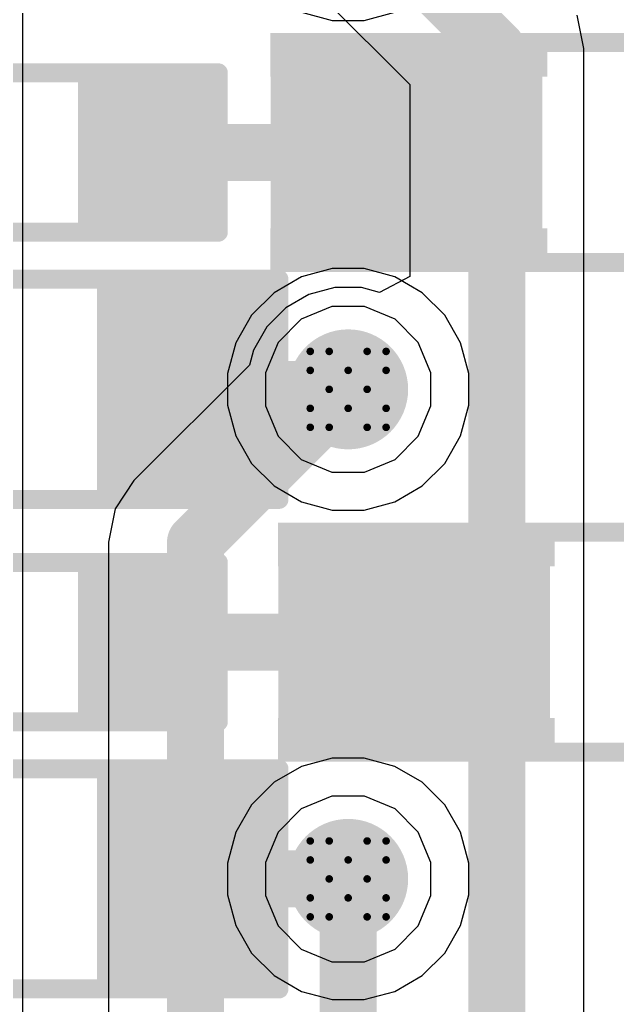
# Model space of a CAD drawing. Header units: inches. Extents: x 0 to 5379, y 0 to 5429.
# Drawn here: x 120.1 to 124.1, y 84.41 to 91.01 of the extents above; entities that cross this region are included whole.
import ezdxf

# ---------------------------------------------------------------- set-up
doc = ezdxf.new("R2010")
doc.units = ezdxf.units.IN
for name, color, linetype in [('Bottom Layer', 5, 'Continuous'), ('Bottom Solder', 6, 'Continuous'), ('Drill Drawing', 1, 'Continuous'), ('GND01', 16, 'Continuous'), ('GND02', 76, 'Continuous'), ('PWR', 156, 'Continuous'), ('SIG 01', 90, 'Continuous'), ('Top Layer', 1, 'Continuous'), ('Top Overlay', 2, 'Continuous'), ('Top Paste', 8, 'Continuous'), ('Top Solder', 216, 'Continuous'), ('Via Holes', 16, 'Continuous')]:
    doc.layers.add(name, color=color, linetype=linetype)

# ---------------------------------------------------------------- blocks, each defined once
blk = doc.blocks.new('R___0805_99')
at = {"layer": 'Top Layer'}
for points in [[(-1.524, 0.635), (-0.508, 0.635), (-0.508, -0.635), (-1.524, -0.635)], [(0.508, 0.635), (1.524, 0.635), (1.524, -0.635), (0.508, -0.635)]]:
    blk.add_hatch(color=1, dxfattribs=at).paths.add_polyline_path(points)
at = {"layer": 'Top Paste'}
for points in [[(-1.524, 0.635), (-0.508, 0.635), (-0.508, -0.635), (-1.524, -0.635)], [(0.508, 0.635), (1.524, 0.635), (1.524, -0.635), (0.508, -0.635)]]:
    blk.add_hatch(color=8, dxfattribs=at).paths.add_polyline_path(points)
at = {"layer": 'Top Solder'}
for points in [[(-1.6256, 0.7366), (-0.4064, 0.7366), (-0.4064, -0.7366), (-1.6256, -0.7366)], [(0.4064, 0.7366), (1.6256, 0.7366), (1.6256, -0.7366), (0.4064, -0.7366)]]:
    blk.add_hatch(color=216, dxfattribs=at).paths.add_polyline_path(points)
at = {"layer": 'Top Overlay'}
for points in [[(-1.6256, 0.7366, 0.127, 0.127, 0), (1.6256, 0.7366, 0.127, 0.127, 0)], [(-1.6256, -0.7366, 0.127, 0.127, 0), (-1.6256, 0.7366, 0.127, 0.127, 0)], [(1.6256, -0.7366, 0.127, 0.127, 0), (1.6256, 0.7366, 0.127, 0.127, 0)], [(-1.6256, -0.7366, 0.127, 0.127, 0), (1.6256, -0.7366, 0.127, 0.127, 0)]]:
    blk.add_lwpolyline(points, format="xyseb", dxfattribs=at)
for points in [[(-1.65735, 0.7366, 0.0635, 0.0635, 1), (-1.59385, 0.7366, 0.0635, 0.0635, 1)], [(-1.65735, 0.7366, 0.0635, 0.0635, 1), (-1.59385, 0.7366, 0.0635, 0.0635, 1)], [(1.59385, 0.7366, 0.0635, 0.0635, 1), (1.65735, 0.7366, 0.0635, 0.0635, 1)], [(1.59385, 0.7366, 0.0635, 0.0635, 1), (1.65735, 0.7366, 0.0635, 0.0635, 1)], [(-1.65735, -0.7366, 0.0635, 0.0635, 1), (-1.59385, -0.7366, 0.0635, 0.0635, 1)], [(-1.65735, -0.7366, 0.0635, 0.0635, 1), (-1.59385, -0.7366, 0.0635, 0.0635, 1)], [(1.59385, -0.7366, 0.0635, 0.0635, 1), (1.65735, -0.7366, 0.0635, 0.0635, 1)], [(1.59385, -0.7366, 0.0635, 0.0635, 1), (1.65735, -0.7366, 0.0635, 0.0635, 1)]]:
    blk.add_lwpolyline(points, format="xyseb", close=True, dxfattribs=at)
blk = doc.blocks.new('R___0805_626')
at = {"layer": 'Top Layer'}
for points in [[(-1.524, 0.635), (-0.508, 0.635), (-0.508, -0.635), (-1.524, -0.635)], [(0.508, 0.635), (1.524, 0.635), (1.524, -0.635), (0.508, -0.635)]]:
    blk.add_hatch(color=1, dxfattribs=at).paths.add_polyline_path(points)
at = {"layer": 'Top Paste'}
for points in [[(-1.524, 0.635), (-0.508, 0.635), (-0.508, -0.635), (-1.524, -0.635)], [(0.508, 0.635), (1.524, 0.635), (1.524, -0.635), (0.508, -0.635)]]:
    blk.add_hatch(color=8, dxfattribs=at).paths.add_polyline_path(points)
at = {"layer": 'Top Solder'}
for points in [[(-1.6256, 0.7366), (-0.4064, 0.7366), (-0.4064, -0.7366), (-1.6256, -0.7366)], [(0.4064, 0.7366), (1.6256, 0.7366), (1.6256, -0.7366), (0.4064, -0.7366)]]:
    blk.add_hatch(color=216, dxfattribs=at).paths.add_polyline_path(points)
at = {"layer": 'Top Overlay'}
for points in [[(-1.6256, 0.7366, 0.127, 0.127, 0), (1.6256, 0.7366, 0.127, 0.127, 0)], [(-1.6256, -0.7366, 0.127, 0.127, 0), (-1.6256, 0.7366, 0.127, 0.127, 0)], [(1.6256, -0.7366, 0.127, 0.127, 0), (1.6256, 0.7366, 0.127, 0.127, 0)], [(-1.6256, -0.7366, 0.127, 0.127, 0), (1.6256, -0.7366, 0.127, 0.127, 0)]]:
    blk.add_lwpolyline(points, format="xyseb", dxfattribs=at)
for points in [[(-1.65735, 0.7366, 0.0635, 0.0635, 1), (-1.59385, 0.7366, 0.0635, 0.0635, 1)], [(-1.65735, 0.7366, 0.0635, 0.0635, 1), (-1.59385, 0.7366, 0.0635, 0.0635, 1)], [(1.59385, 0.7366, 0.0635, 0.0635, 1), (1.65735, 0.7366, 0.0635, 0.0635, 1)], [(1.59385, 0.7366, 0.0635, 0.0635, 1), (1.65735, 0.7366, 0.0635, 0.0635, 1)], [(-1.65735, -0.7366, 0.0635, 0.0635, 1), (-1.59385, -0.7366, 0.0635, 0.0635, 1)], [(-1.65735, -0.7366, 0.0635, 0.0635, 1), (-1.59385, -0.7366, 0.0635, 0.0635, 1)], [(1.59385, -0.7366, 0.0635, 0.0635, 1), (1.65735, -0.7366, 0.0635, 0.0635, 1)], [(1.59385, -0.7366, 0.0635, 0.0635, 1), (1.65735, -0.7366, 0.0635, 0.0635, 1)]]:
    blk.add_lwpolyline(points, format="xyseb", close=True, dxfattribs=at)
blk = doc.blocks.new('R___0603_668')
at = {"layer": 'Top Layer'}
for points in [[(-0.381, 0.4445), (-0.381, -0.4445), (-1.143, -0.4445), (-1.143, 0.4445)], [(1.143, 0.4445), (1.143, -0.4445), (0.381, -0.4445), (0.381, 0.4445)]]:
    blk.add_hatch(color=1, dxfattribs=at).paths.add_polyline_path(points)
at = {"layer": 'Top Paste'}
for points in [[(-0.381, 0.4445), (-0.381, -0.4445), (-1.143, -0.4445), (-1.143, 0.4445)], [(1.143, 0.4445), (1.143, -0.4445), (0.381, -0.4445), (0.381, 0.4445)]]:
    blk.add_hatch(color=8, dxfattribs=at).paths.add_polyline_path(points)
at = {"layer": 'Top Solder'}
for points in [[(-0.2794, 0.5461), (-0.2794, -0.5461), (-1.2446, -0.5461), (-1.2446, 0.5461)], [(1.2446, 0.5461), (1.2446, -0.5461), (0.2794, -0.5461), (0.2794, 0.5461)]]:
    blk.add_hatch(color=216, dxfattribs=at).paths.add_polyline_path(points)
at = {"layer": 'Top Overlay'}
for points in [[(-1.2192, -0.5334, 0.127, 0.127, 0), (-1.2192, 0.5334, 0.127, 0.127, 0)], [(-1.2192, 0.5334, 0.127, 0.127, 0), (1.2192, 0.5334, 0.127, 0.127, 0)], [(1.2192, -0.5334, 0.127, 0.127, 0), (1.2192, 0.5334, 0.127, 0.127, 0)], [(-1.2192, -0.5334, 0.127, 0.127, 0), (1.2192, -0.5334, 0.127, 0.127, 0)]]:
    blk.add_lwpolyline(points, format="xyseb", dxfattribs=at)
for points in [[(-1.25095, 0.5334, 0.0635, 0.0635, 1), (-1.18745, 0.5334, 0.0635, 0.0635, 1)], [(-1.25095, 0.5334, 0.0635, 0.0635, 1), (-1.18745, 0.5334, 0.0635, 0.0635, 1)], [(1.18745, 0.5334, 0.0635, 0.0635, 1), (1.25095, 0.5334, 0.0635, 0.0635, 1)], [(1.18745, 0.5334, 0.0635, 0.0635, 1), (1.25095, 0.5334, 0.0635, 0.0635, 1)], [(-1.25095, -0.5334, 0.0635, 0.0635, 1), (-1.18745, -0.5334, 0.0635, 0.0635, 1)], [(-1.25095, -0.5334, 0.0635, 0.0635, 1), (-1.18745, -0.5334, 0.0635, 0.0635, 1)], [(1.18745, -0.5334, 0.0635, 0.0635, 1), (1.25095, -0.5334, 0.0635, 0.0635, 1)], [(1.18745, -0.5334, 0.0635, 0.0635, 1), (1.25095, -0.5334, 0.0635, 0.0635, 1)]]:
    blk.add_lwpolyline(points, format="xyseb", close=True, dxfattribs=at)
blk = doc.blocks.new('R___0603_672')
at = {"layer": 'Top Layer'}
for points in [[(-0.381, 0.4445), (-0.381, -0.4445), (-1.143, -0.4445), (-1.143, 0.4445)], [(1.143, 0.4445), (1.143, -0.4445), (0.381, -0.4445), (0.381, 0.4445)]]:
    blk.add_hatch(color=1, dxfattribs=at).paths.add_polyline_path(points)
at = {"layer": 'Top Paste'}
for points in [[(-0.381, 0.4445), (-0.381, -0.4445), (-1.143, -0.4445), (-1.143, 0.4445)], [(1.143, 0.4445), (1.143, -0.4445), (0.381, -0.4445), (0.381, 0.4445)]]:
    blk.add_hatch(color=8, dxfattribs=at).paths.add_polyline_path(points)
at = {"layer": 'Top Solder'}
for points in [[(-0.2794, 0.5461), (-0.2794, -0.5461), (-1.2446, -0.5461), (-1.2446, 0.5461)], [(1.2446, 0.5461), (1.2446, -0.5461), (0.2794, -0.5461), (0.2794, 0.5461)]]:
    blk.add_hatch(color=216, dxfattribs=at).paths.add_polyline_path(points)
at = {"layer": 'Top Overlay'}
for points in [[(-1.2192, 0.5334, 0.127, 0.127, 0), (1.2192, 0.5334, 0.127, 0.127, 0)], [(-1.2192, -0.5334, 0.127, 0.127, 0), (-1.2192, 0.5334, 0.127, 0.127, 0)], [(1.2192, -0.5334, 0.127, 0.127, 0), (1.2192, 0.5334, 0.127, 0.127, 0)], [(-1.2192, -0.5334, 0.127, 0.127, 0), (1.2192, -0.5334, 0.127, 0.127, 0)]]:
    blk.add_lwpolyline(points, format="xyseb", dxfattribs=at)
for points in [[(-1.25095, 0.5334, 0.0635, 0.0635, 1), (-1.18745, 0.5334, 0.0635, 0.0635, 1)], [(-1.25095, 0.5334, 0.0635, 0.0635, 1), (-1.18745, 0.5334, 0.0635, 0.0635, 1)], [(1.18745, 0.5334, 0.0635, 0.0635, 1), (1.25095, 0.5334, 0.0635, 0.0635, 1)], [(1.18745, 0.5334, 0.0635, 0.0635, 1), (1.25095, 0.5334, 0.0635, 0.0635, 1)], [(-1.25095, -0.5334, 0.0635, 0.0635, 1), (-1.18745, -0.5334, 0.0635, 0.0635, 1)], [(-1.25095, -0.5334, 0.0635, 0.0635, 1), (-1.18745, -0.5334, 0.0635, 0.0635, 1)], [(1.18745, -0.5334, 0.0635, 0.0635, 1), (1.25095, -0.5334, 0.0635, 0.0635, 1)], [(1.18745, -0.5334, 0.0635, 0.0635, 1), (1.25095, -0.5334, 0.0635, 0.0635, 1)]]:
    blk.add_lwpolyline(points, format="xyseb", close=True, dxfattribs=at)
blk = doc.blocks.new('SOD_123_915')
at = {"layer": 'Top Layer'}
for points in [[(-1.1, 0.45), (-1.1, -0.45), (-2.05, -0.45), (-2.05, 0.45)], [(2.05, 0.45), (2.05, -0.45), (1.1, -0.45), (1.1, 0.45)]]:
    blk.add_hatch(color=1, dxfattribs=at).paths.add_polyline_path(points)
at = {"layer": 'Top Overlay'}
for points in [[(0.9652, 0.508), (2.8194, 0.508), (2.8194, 0.8), (0.9652, 0.8)], [(2.1178, -0.7874), (2.8174, -0.7874), (2.8174, 0.7874), (2.1178, 0.7874)], [(0.9652, -0.8), (2.8194, -0.8), (2.8194, -0.508), (0.9652, -0.508)]]:
    blk.add_hatch(color=2, dxfattribs=at).paths.add_polyline_path(points)
at = {"layer": 'Top Paste'}
for points in [[(-1.1, 0.45), (-1.1, -0.45), (-2.05, -0.45), (-2.05, 0.45)], [(2.05, 0.45), (2.05, -0.45), (1.1, -0.45), (1.1, 0.45)]]:
    blk.add_hatch(color=8, dxfattribs=at).paths.add_polyline_path(points)
at = {"layer": 'Top Solder'}
for points in [[(-0.9984, 0.5516), (-0.9984, -0.5516), (-2.1516, -0.5516), (-2.1516, 0.5516)], [(2.1516, 0.5516), (2.1516, -0.5516), (0.9984, -0.5516), (0.9984, 0.5516)]]:
    blk.add_hatch(color=216, dxfattribs=at).paths.add_polyline_path(points)
at = {"layer": 'Top Overlay'}
for points in [[(0.9652, 0.7366, 0.127, 0.127, 0), (-1.3716, 0.7366, 0.127, 0.127, 0)], [(-1.3716, 0.7366, 0.127, 0.127, 0), (-1.3716, 0.5842, 0.127, 0.127, 0)], [(-1.3716, -0.5842, 0.127, 0.127, 0), (-1.3716, -0.7366, 0.127, 0.127, 0)], [(0.9652, -0.7366, 0.127, 0.127, 0), (-1.3716, -0.7366, 0.127, 0.127, 0)]]:
    blk.add_lwpolyline(points, format="xyseb", dxfattribs=at)
for points in [[(-1.4033, 0.7366, 0.0635, 0.0635, 1), (-1.3398, 0.7366, 0.0635, 0.0635, 1)], [(-1.4033, 0.7366, 0.0635, 0.0635, 1), (-1.3398, 0.7366, 0.0635, 0.0635, 1)], [(0.9335, 0.7366, 0.0635, 0.0635, 1), (0.997, 0.7366, 0.0635, 0.0635, 1)], [(-1.4033, 0.5842, 0.0635, 0.0635, 1), (-1.3398, 0.5842, 0.0635, 0.0635, 1)], [(-1.4033, -0.5842, 0.0635, 0.0635, 1), (-1.3398, -0.5842, 0.0635, 0.0635, 1)], [(-1.4033, -0.7366, 0.0635, 0.0635, 1), (-1.3398, -0.7366, 0.0635, 0.0635, 1)], [(-1.4033, -0.7366, 0.0635, 0.0635, 1), (-1.3398, -0.7366, 0.0635, 0.0635, 1)], [(0.9335, -0.7366, 0.0635, 0.0635, 1), (0.997, -0.7366, 0.0635, 0.0635, 1)]]:
    blk.add_lwpolyline(points, format="xyseb", close=True, dxfattribs=at)
blk = doc.blocks.new('SOD_123_916')
at = {"layer": 'Top Layer'}
for points in [[(-1.1, 0.45), (-1.1, -0.45), (-2.05, -0.45), (-2.05, 0.45)], [(2.05, 0.45), (2.05, -0.45), (1.1, -0.45), (1.1, 0.45)]]:
    blk.add_hatch(color=1, dxfattribs=at).paths.add_polyline_path(points)
at = {"layer": 'Top Overlay'}
for points in [[(0.9652, 0.508), (2.8194, 0.508), (2.8194, 0.8), (0.9652, 0.8)], [(2.1173, -0.7874), (2.8169, -0.7874), (2.8169, 0.7874), (2.1173, 0.7874)], [(0.9652, -0.8), (2.8194, -0.8), (2.8194, -0.508), (0.9652, -0.508)]]:
    blk.add_hatch(color=2, dxfattribs=at).paths.add_polyline_path(points)
at = {"layer": 'Top Paste'}
for points in [[(-1.1, 0.45), (-1.1, -0.45), (-2.05, -0.45), (-2.05, 0.45)], [(2.05, 0.45), (2.05, -0.45), (1.1, -0.45), (1.1, 0.45)]]:
    blk.add_hatch(color=8, dxfattribs=at).paths.add_polyline_path(points)
at = {"layer": 'Top Solder'}
for points in [[(-0.9984, 0.5516), (-0.9984, -0.5516), (-2.1516, -0.5516), (-2.1516, 0.5516)], [(2.1516, 0.5516), (2.1516, -0.5516), (0.9984, -0.5516), (0.9984, 0.5516)]]:
    blk.add_hatch(color=216, dxfattribs=at).paths.add_polyline_path(points)
at = {"layer": 'Top Overlay'}
for points in [[(-1.3716, 0.7366, 0.127, 0.127, 0), (-1.3716, 0.5842, 0.127, 0.127, 0)], [(0.9652, 0.7366, 0.127, 0.127, 0), (-1.3716, 0.7366, 0.127, 0.127, 0)], [(-1.3716, -0.5842, 0.127, 0.127, 0), (-1.3716, -0.7366, 0.127, 0.127, 0)], [(0.9652, -0.7366, 0.127, 0.127, 0), (-1.3716, -0.7366, 0.127, 0.127, 0)]]:
    blk.add_lwpolyline(points, format="xyseb", dxfattribs=at)
for points in [[(-1.4033, 0.7366, 0.0635, 0.0635, 1), (-1.3398, 0.7366, 0.0635, 0.0635, 1)], [(-1.4033, 0.7366, 0.0635, 0.0635, 1), (-1.3398, 0.7366, 0.0635, 0.0635, 1)], [(0.9335, 0.7366, 0.0635, 0.0635, 1), (0.997, 0.7366, 0.0635, 0.0635, 1)], [(-1.4033, 0.5842, 0.0635, 0.0635, 1), (-1.3398, 0.5842, 0.0635, 0.0635, 1)], [(-1.4033, -0.5842, 0.0635, 0.0635, 1), (-1.3398, -0.5842, 0.0635, 0.0635, 1)], [(-1.4033, -0.7366, 0.0635, 0.0635, 1), (-1.3398, -0.7366, 0.0635, 0.0635, 1)], [(-1.4033, -0.7366, 0.0635, 0.0635, 1), (-1.3398, -0.7366, 0.0635, 0.0635, 1)], [(0.9335, -0.7366, 0.0635, 0.0635, 1), (0.997, -0.7366, 0.0635, 0.0635, 1)]]:
    blk.add_lwpolyline(points, format="xyseb", close=True, dxfattribs=at)

msp = doc.modelspace()

# ---------------------------------------------------------------- hatches: boundary and pattern name
at = {"layer": 'Bottom Layer'}
h = msp.add_hatch(color=5, dxfattribs=at)
edge = h.paths.add_edge_path()
edge.add_arc((122.2954, 88.5343), 0.3, 0, 360)
h = msp.add_hatch(color=5, dxfattribs=at)
edge = h.paths.add_edge_path()
edge.add_arc((122.2954, 85.2577), 0.3, 0, 360)
at = {"layer": 'Bottom Solder'}
h = msp.add_hatch(color=6, dxfattribs=at)
edge = h.paths.add_edge_path()
edge.add_arc((122.2954, 88.5343), 0.4016, 0, 360)
h = msp.add_hatch(color=6, dxfattribs=at)
edge = h.paths.add_edge_path()
edge.add_arc((122.2954, 85.2577), 0.4016, 0, 360)
at = {"layer": 'GND01'}
h = msp.add_hatch(color=16, dxfattribs=at)
edge = h.paths.add_edge_path()
edge.add_arc((122.2954, 88.5343), 0.3, 0, 360)
h = msp.add_hatch(color=16, dxfattribs=at)
edge = h.paths.add_edge_path()
edge.add_arc((122.2954, 85.2577), 0.3, 0, 360)
at = {"layer": 'GND02'}
h = msp.add_hatch(color=76, dxfattribs=at)
edge = h.paths.add_edge_path()
edge.add_arc((122.2954, 88.5343), 0.3, 0, 360)
h = msp.add_hatch(color=76, dxfattribs=at)
edge = h.paths.add_edge_path()
edge.add_arc((122.2954, 85.2577), 0.3, 0, 360)
at = {"layer": 'PWR'}
h = msp.add_hatch(color=156, dxfattribs=at)
edge = h.paths.add_edge_path()
edge.add_arc((122.2954, 88.5343), 0.3, 0, 360)
h = msp.add_hatch(color=156, dxfattribs=at)
edge = h.paths.add_edge_path()
edge.add_arc((122.2954, 85.2577), 0.3, 0, 360)
at = {"layer": 'SIG 01'}
h = msp.add_hatch(color=90, dxfattribs=at)
edge = h.paths.add_edge_path()
edge.add_arc((122.2954, 88.5343), 0.3, 0, 360)
h = msp.add_hatch(color=90, dxfattribs=at)
edge = h.paths.add_edge_path()
edge.add_arc((122.2954, 85.2577), 0.3, 0, 360)
at = {"layer": 'Top Layer'}
h = msp.add_hatch(color=1, dxfattribs=at)
edge = h.paths.add_edge_path()
edge.add_arc((122.2954, 88.5343), 0.3, 0, 360)
h = msp.add_hatch(color=1, dxfattribs=at)
edge = h.paths.add_edge_path()
edge.add_arc((122.2954, 85.2577), 0.3, 0, 360)
at = {"layer": 'Top Solder'}
h = msp.add_hatch(color=216, dxfattribs=at)
edge = h.paths.add_edge_path()
edge.add_arc((122.2954, 88.5343), 0.4016, 0, 360)
h = msp.add_hatch(color=216, dxfattribs=at)
edge = h.paths.add_edge_path()
edge.add_arc((122.2954, 85.2577), 0.4016, 0, 360)
at = {"layer": 'Via Holes'}
h = msp.add_hatch(color=7, dxfattribs=at)
edge = h.paths.add_edge_path()
edge.add_arc((122.2954, 88.5343), 0.15, 0, 360)
h = msp.add_hatch(color=7, dxfattribs=at)
edge = h.paths.add_edge_path()
edge.add_arc((122.2954, 85.2577), 0.15, 0, 360)

# ---------------------------------------------------------------- linework, layer by layer
at = {"layer": 'Bottom Layer'}
for p, q in [((121.9835, 91.0584), (122.189, 91.0033)), ((122.4018, 91.0033), (122.6073, 91.0584)), ((122.189, 91.0033), (122.4018, 91.0033)), ((122.189, 89.3423), (121.9835, 89.2872)), ((122.4018, 89.3423), (122.189, 89.3423)), ((122.6073, 89.2872), (122.4018, 89.3423)), ((121.9835, 89.2872), (121.7993, 89.1809)), ((122.7915, 89.1809), (122.6073, 89.2872)), ((121.7993, 89.1809), (121.6488, 89.0304)), ((122.942, 89.0304), (122.7915, 89.1809)), ((121.6488, 89.0304), (121.5425, 88.8462)), ((123.0483, 88.8462), (122.942, 89.0304)), ((121.5425, 88.8462), (121.4874, 88.6407)), ((123.1034, 88.6407), (123.0483, 88.8462)), ((121.4874, 88.6407), (121.4874, 88.4279)), ((123.1034, 88.4279), (123.1034, 88.6407)), ((121.4874, 88.4279), (121.5425, 88.2224)), ((123.0483, 88.2224), (123.1034, 88.4279)), ((121.5425, 88.2224), (121.6488, 88.0382)), ((122.942, 88.0382), (123.0483, 88.2224)), ((121.6488, 88.0382), (121.7993, 87.8877)), ((122.7915, 87.8877), (122.942, 88.0382)), ((121.7993, 87.8877), (121.9835, 87.7814)), ((122.6073, 87.7814), (122.7915, 87.8877)), ((121.9835, 87.7814), (122.189, 87.7263)), ((122.4018, 87.7263), (122.6073, 87.7814)), ((122.189, 87.7263), (122.4018, 87.7263)), ((122.189, 86.0657), (121.9835, 86.0106)), ((122.4018, 86.0657), (122.189, 86.0657)), ((122.6073, 86.0106), (122.4018, 86.0657)), ((121.9835, 86.0106), (121.7993, 85.9043)), ((122.7915, 85.9043), (122.6073, 86.0106)), ((121.7993, 85.9043), (121.6488, 85.7538)), ((122.942, 85.7538), (122.7915, 85.9043)), ((121.6488, 85.7538), (121.5425, 85.5696)), ((123.0483, 85.5696), (122.942, 85.7538)), ((121.5425, 85.5696), (121.4874, 85.3641)), ((123.1034, 85.3641), (123.0483, 85.5696)), ((121.4874, 85.3641), (121.4874, 85.1513)), ((123.1034, 85.1513), (123.1034, 85.3641)), ((121.4874, 85.1513), (121.5425, 84.9458)), ((123.0483, 84.9458), (123.1034, 85.1513)), ((121.5425, 84.9458), (121.6488, 84.7616)), ((122.942, 84.7616), (123.0483, 84.9458)), ((121.6488, 84.7616), (121.7993, 84.6111)), ((122.7915, 84.6111), (122.942, 84.7616)), ((121.7993, 84.6111), (121.9835, 84.5048)), ((122.6073, 84.5048), (122.7915, 84.6111)), ((121.9835, 84.5048), (122.189, 84.4497)), ((122.4018, 84.4497), (122.6073, 84.5048)), ((122.189, 84.4497), (122.4018, 84.4497))]:
    msp.add_line(p, q, dxfattribs=at)
at = {"layer": 'Drill Drawing'}
for points in [[(122.0414, 88.6613, 0.0508, 0.0508, 0), (122.0414, 88.7883, 0.0508, 0.0508, 0)], [(122.0414, 88.7883, 0.0508, 0.0508, 0), (122.1684, 88.7883, 0.0508, 0.0508, 0)], [(122.1684, 88.7883, 0.0508, 0.0508, 0), (122.2954, 88.6613, 0.0508, 0.0508, 0)], [(122.2954, 88.6613, 0.0508, 0.0508, 0), (122.4224, 88.7883, 0.0508, 0.0508, 0)], [(122.4224, 88.7883, 0.0508, 0.0508, 0), (122.5494, 88.7883, 0.0508, 0.0508, 0)], [(122.5494, 88.6613, 0.0508, 0.0508, 0), (122.5494, 88.7883, 0.0508, 0.0508, 0)], [(122.0414, 88.6613, 0.0508, 0.0508, 0), (122.1684, 88.5343, 0.0508, 0.0508, 0)], [(122.4224, 88.5343, 0.0508, 0.0508, 0), (122.5494, 88.6613, 0.0508, 0.0508, 0)], [(122.0414, 88.4073, 0.0508, 0.0508, 0), (122.1684, 88.5343, 0.0508, 0.0508, 0)], [(122.4224, 88.5343, 0.0508, 0.0508, 0), (122.5494, 88.4073, 0.0508, 0.0508, 0)], [(122.0414, 88.2803, 0.0508, 0.0508, 0), (122.0414, 88.4073, 0.0508, 0.0508, 0)], [(122.1684, 88.2803, 0.0508, 0.0508, 0), (122.2954, 88.4073, 0.0508, 0.0508, 0)], [(122.2954, 88.4073, 0.0508, 0.0508, 0), (122.4224, 88.2803, 0.0508, 0.0508, 0)], [(122.5494, 88.2803, 0.0508, 0.0508, 0), (122.5494, 88.4073, 0.0508, 0.0508, 0)], [(122.0414, 88.2803, 0.0508, 0.0508, 0), (122.1684, 88.2803, 0.0508, 0.0508, 0)], [(122.4224, 88.2803, 0.0508, 0.0508, 0), (122.5494, 88.2803, 0.0508, 0.0508, 0)], [(122.0414, 85.3847, 0.0508, 0.0508, 0), (122.0414, 85.5117, 0.0508, 0.0508, 0)], [(122.0414, 85.5117, 0.0508, 0.0508, 0), (122.1684, 85.5117, 0.0508, 0.0508, 0)], [(122.1684, 85.5117, 0.0508, 0.0508, 0), (122.2954, 85.3847, 0.0508, 0.0508, 0)], [(122.2954, 85.3847, 0.0508, 0.0508, 0), (122.4224, 85.5117, 0.0508, 0.0508, 0)], [(122.4224, 85.5117, 0.0508, 0.0508, 0), (122.5494, 85.5117, 0.0508, 0.0508, 0)], [(122.5494, 85.3847, 0.0508, 0.0508, 0), (122.5494, 85.5117, 0.0508, 0.0508, 0)], [(122.0414, 85.3847, 0.0508, 0.0508, 0), (122.1684, 85.2577, 0.0508, 0.0508, 0)], [(122.4224, 85.2577, 0.0508, 0.0508, 0), (122.5494, 85.3847, 0.0508, 0.0508, 0)], [(122.0414, 85.1307, 0.0508, 0.0508, 0), (122.1684, 85.2577, 0.0508, 0.0508, 0)], [(122.4224, 85.2577, 0.0508, 0.0508, 0), (122.5494, 85.1307, 0.0508, 0.0508, 0)], [(122.0414, 85.0037, 0.0508, 0.0508, 0), (122.0414, 85.1307, 0.0508, 0.0508, 0)], [(122.1684, 85.0037, 0.0508, 0.0508, 0), (122.2954, 85.1307, 0.0508, 0.0508, 0)], [(122.2954, 85.1307, 0.0508, 0.0508, 0), (122.4224, 85.0037, 0.0508, 0.0508, 0)], [(122.5494, 85.0037, 0.0508, 0.0508, 0), (122.5494, 85.1307, 0.0508, 0.0508, 0)], [(122.0414, 85.0037, 0.0508, 0.0508, 0), (122.1684, 85.0037, 0.0508, 0.0508, 0)], [(122.4224, 85.0037, 0.0508, 0.0508, 0), (122.5494, 85.0037, 0.0508, 0.0508, 0)]]:
    msp.add_lwpolyline(points, format="xyseb", dxfattribs=at)
for points in [[(122.0287, 88.7883, 0.0254, 0.0254, 1), (122.0541, 88.7883, 0.0254, 0.0254, 1)], [(122.0287, 88.7883, 0.0254, 0.0254, 1), (122.0541, 88.7883, 0.0254, 0.0254, 1)], [(122.1557, 88.7883, 0.0254, 0.0254, 1), (122.1811, 88.7883, 0.0254, 0.0254, 1)], [(122.1557, 88.7883, 0.0254, 0.0254, 1), (122.1811, 88.7883, 0.0254, 0.0254, 1)], [(122.4097, 88.7883, 0.0254, 0.0254, 1), (122.4351, 88.7883, 0.0254, 0.0254, 1)], [(122.4097, 88.7883, 0.0254, 0.0254, 1), (122.4351, 88.7883, 0.0254, 0.0254, 1)], [(122.5367, 88.7883, 0.0254, 0.0254, 1), (122.5621, 88.7883, 0.0254, 0.0254, 1)], [(122.5367, 88.7883, 0.0254, 0.0254, 1), (122.5621, 88.7883, 0.0254, 0.0254, 1)], [(122.0287, 88.6613, 0.0254, 0.0254, 1), (122.0541, 88.6613, 0.0254, 0.0254, 1)], [(122.0287, 88.6613, 0.0254, 0.0254, 1), (122.0541, 88.6613, 0.0254, 0.0254, 1)], [(122.2827, 88.6613, 0.0254, 0.0254, 1), (122.3081, 88.6613, 0.0254, 0.0254, 1)], [(122.2827, 88.6613, 0.0254, 0.0254, 1), (122.3081, 88.6613, 0.0254, 0.0254, 1)], [(122.5367, 88.6613, 0.0254, 0.0254, 1), (122.5621, 88.6613, 0.0254, 0.0254, 1)], [(122.5367, 88.6613, 0.0254, 0.0254, 1), (122.5621, 88.6613, 0.0254, 0.0254, 1)], [(122.1557, 88.5343, 0.0254, 0.0254, 1), (122.1811, 88.5343, 0.0254, 0.0254, 1)], [(122.1557, 88.5343, 0.0254, 0.0254, 1), (122.1811, 88.5343, 0.0254, 0.0254, 1)], [(122.4097, 88.5343, 0.0254, 0.0254, 1), (122.4351, 88.5343, 0.0254, 0.0254, 1)], [(122.4097, 88.5343, 0.0254, 0.0254, 1), (122.4351, 88.5343, 0.0254, 0.0254, 1)], [(122.0287, 88.4073, 0.0254, 0.0254, 1), (122.0541, 88.4073, 0.0254, 0.0254, 1)], [(122.0287, 88.4073, 0.0254, 0.0254, 1), (122.0541, 88.4073, 0.0254, 0.0254, 1)], [(122.2827, 88.4073, 0.0254, 0.0254, 1), (122.3081, 88.4073, 0.0254, 0.0254, 1)], [(122.2827, 88.4073, 0.0254, 0.0254, 1), (122.3081, 88.4073, 0.0254, 0.0254, 1)], [(122.5367, 88.4073, 0.0254, 0.0254, 1), (122.5621, 88.4073, 0.0254, 0.0254, 1)], [(122.5367, 88.4073, 0.0254, 0.0254, 1), (122.5621, 88.4073, 0.0254, 0.0254, 1)], [(122.0287, 88.2803, 0.0254, 0.0254, 1), (122.0541, 88.2803, 0.0254, 0.0254, 1)], [(122.0287, 88.2803, 0.0254, 0.0254, 1), (122.0541, 88.2803, 0.0254, 0.0254, 1)], [(122.1557, 88.2803, 0.0254, 0.0254, 1), (122.1811, 88.2803, 0.0254, 0.0254, 1)], [(122.1557, 88.2803, 0.0254, 0.0254, 1), (122.1811, 88.2803, 0.0254, 0.0254, 1)], [(122.4097, 88.2803, 0.0254, 0.0254, 1), (122.4351, 88.2803, 0.0254, 0.0254, 1)], [(122.4097, 88.2803, 0.0254, 0.0254, 1), (122.4351, 88.2803, 0.0254, 0.0254, 1)], [(122.5367, 88.2803, 0.0254, 0.0254, 1), (122.5621, 88.2803, 0.0254, 0.0254, 1)], [(122.5367, 88.2803, 0.0254, 0.0254, 1), (122.5621, 88.2803, 0.0254, 0.0254, 1)], [(122.0287, 85.5117, 0.0254, 0.0254, 1), (122.0541, 85.5117, 0.0254, 0.0254, 1)], [(122.0287, 85.5117, 0.0254, 0.0254, 1), (122.0541, 85.5117, 0.0254, 0.0254, 1)], [(122.1557, 85.5117, 0.0254, 0.0254, 1), (122.1811, 85.5117, 0.0254, 0.0254, 1)], [(122.1557, 85.5117, 0.0254, 0.0254, 1), (122.1811, 85.5117, 0.0254, 0.0254, 1)], [(122.4097, 85.5117, 0.0254, 0.0254, 1), (122.4351, 85.5117, 0.0254, 0.0254, 1)], [(122.4097, 85.5117, 0.0254, 0.0254, 1), (122.4351, 85.5117, 0.0254, 0.0254, 1)], [(122.5367, 85.5117, 0.0254, 0.0254, 1), (122.5621, 85.5117, 0.0254, 0.0254, 1)], [(122.5367, 85.5117, 0.0254, 0.0254, 1), (122.5621, 85.5117, 0.0254, 0.0254, 1)], [(122.0287, 85.3847, 0.0254, 0.0254, 1), (122.0541, 85.3847, 0.0254, 0.0254, 1)], [(122.0287, 85.3847, 0.0254, 0.0254, 1), (122.0541, 85.3847, 0.0254, 0.0254, 1)], [(122.2827, 85.3847, 0.0254, 0.0254, 1), (122.3081, 85.3847, 0.0254, 0.0254, 1)], [(122.2827, 85.3847, 0.0254, 0.0254, 1), (122.3081, 85.3847, 0.0254, 0.0254, 1)], [(122.5367, 85.3847, 0.0254, 0.0254, 1), (122.5621, 85.3847, 0.0254, 0.0254, 1)], [(122.5367, 85.3847, 0.0254, 0.0254, 1), (122.5621, 85.3847, 0.0254, 0.0254, 1)], [(122.1557, 85.2577, 0.0254, 0.0254, 1), (122.1811, 85.2577, 0.0254, 0.0254, 1)], [(122.1557, 85.2577, 0.0254, 0.0254, 1), (122.1811, 85.2577, 0.0254, 0.0254, 1)], [(122.4097, 85.2577, 0.0254, 0.0254, 1), (122.4351, 85.2577, 0.0254, 0.0254, 1)], [(122.4097, 85.2577, 0.0254, 0.0254, 1), (122.4351, 85.2577, 0.0254, 0.0254, 1)], [(122.0287, 85.1307, 0.0254, 0.0254, 1), (122.0541, 85.1307, 0.0254, 0.0254, 1)], [(122.0287, 85.1307, 0.0254, 0.0254, 1), (122.0541, 85.1307, 0.0254, 0.0254, 1)], [(122.2827, 85.1307, 0.0254, 0.0254, 1), (122.3081, 85.1307, 0.0254, 0.0254, 1)], [(122.2827, 85.1307, 0.0254, 0.0254, 1), (122.3081, 85.1307, 0.0254, 0.0254, 1)], [(122.5367, 85.1307, 0.0254, 0.0254, 1), (122.5621, 85.1307, 0.0254, 0.0254, 1)], [(122.5367, 85.1307, 0.0254, 0.0254, 1), (122.5621, 85.1307, 0.0254, 0.0254, 1)], [(122.0287, 85.0037, 0.0254, 0.0254, 1), (122.0541, 85.0037, 0.0254, 0.0254, 1)], [(122.0287, 85.0037, 0.0254, 0.0254, 1), (122.0541, 85.0037, 0.0254, 0.0254, 1)], [(122.1557, 85.0037, 0.0254, 0.0254, 1), (122.1811, 85.0037, 0.0254, 0.0254, 1)], [(122.1557, 85.0037, 0.0254, 0.0254, 1), (122.1811, 85.0037, 0.0254, 0.0254, 1)], [(122.4097, 85.0037, 0.0254, 0.0254, 1), (122.4351, 85.0037, 0.0254, 0.0254, 1)], [(122.4097, 85.0037, 0.0254, 0.0254, 1), (122.4351, 85.0037, 0.0254, 0.0254, 1)], [(122.5367, 85.0037, 0.0254, 0.0254, 1), (122.5621, 85.0037, 0.0254, 0.0254, 1)], [(122.5367, 85.0037, 0.0254, 0.0254, 1), (122.5621, 85.0037, 0.0254, 0.0254, 1)]]:
    msp.add_lwpolyline(points, format="xyseb", close=True, dxfattribs=at)
at = {"layer": 'GND01'}
for p, q in [((122.1852, 89.0883), (121.9816, 89.004)), ((122.4056, 89.0883), (122.1852, 89.0883)), ((122.6092, 89.004), (122.4056, 89.0883)), ((121.9816, 89.004), (121.8257, 88.8481)), ((122.7651, 88.8481), (122.6092, 89.004)), ((121.8257, 88.8481), (121.7414, 88.6445)), ((122.8494, 88.6445), (122.7651, 88.8481)), ((121.7414, 88.6445), (121.7414, 88.4241)), ((122.8494, 88.4241), (122.8494, 88.6445)), ((121.7414, 88.4241), (121.8257, 88.2205)), ((122.7651, 88.2205), (122.8494, 88.4241)), ((121.8257, 88.2205), (121.9816, 88.0646)), ((122.6092, 88.0646), (122.7651, 88.2205)), ((121.9816, 88.0646), (122.1852, 87.9803)), ((122.4056, 87.9803), (122.6092, 88.0646)), ((122.1852, 87.9803), (122.4056, 87.9803)), ((122.1852, 85.8117), (121.9816, 85.7274)), ((122.4056, 85.8117), (122.1852, 85.8117)), ((122.6092, 85.7274), (122.4056, 85.8117)), ((121.9816, 85.7274), (121.8257, 85.5715)), ((122.7651, 85.5715), (122.6092, 85.7274)), ((121.8257, 85.5715), (121.7414, 85.3679)), ((122.8494, 85.3679), (122.7651, 85.5715)), ((121.7414, 85.3679), (121.7414, 85.1475)), ((122.8494, 85.1475), (122.8494, 85.3679)), ((121.7414, 85.1475), (121.8257, 84.9439)), ((122.7651, 84.9439), (122.8494, 85.1475)), ((121.8257, 84.9439), (121.9816, 84.788)), ((122.6092, 84.788), (122.7651, 84.9439)), ((121.9816, 84.788), (122.1852, 84.7037)), ((122.4056, 84.7037), (122.6092, 84.788)), ((122.1852, 84.7037), (122.4056, 84.7037))]:
    msp.add_line(p, q, dxfattribs=at)
at = {"layer": 'GND02'}
for p, q in [((122.1852, 89.0883), (121.9816, 89.004)), ((122.4056, 89.0883), (122.1852, 89.0883)), ((122.6092, 89.004), (122.4056, 89.0883)), ((121.9816, 89.004), (121.8257, 88.8481)), ((122.7651, 88.8481), (122.6092, 89.004)), ((121.8257, 88.8481), (121.7414, 88.6445)), ((122.8494, 88.6445), (122.7651, 88.8481)), ((121.7414, 88.6445), (121.7414, 88.4241)), ((122.8494, 88.4241), (122.8494, 88.6445)), ((121.7414, 88.4241), (121.8257, 88.2205)), ((122.7651, 88.2205), (122.8494, 88.4241)), ((121.8257, 88.2205), (121.9816, 88.0646)), ((122.6092, 88.0646), (122.7651, 88.2205)), ((121.9816, 88.0646), (122.1852, 87.9803)), ((122.4056, 87.9803), (122.6092, 88.0646)), ((122.1852, 87.9803), (122.4056, 87.9803)), ((122.1852, 85.8117), (121.9816, 85.7274)), ((122.4056, 85.8117), (122.1852, 85.8117)), ((122.6092, 85.7274), (122.4056, 85.8117)), ((121.9816, 85.7274), (121.8257, 85.5715)), ((122.7651, 85.5715), (122.6092, 85.7274)), ((121.8257, 85.5715), (121.7414, 85.3679)), ((122.8494, 85.3679), (122.7651, 85.5715)), ((121.7414, 85.3679), (121.7414, 85.1475)), ((122.8494, 85.1475), (122.8494, 85.3679)), ((121.7414, 85.1475), (121.8257, 84.9439)), ((122.7651, 84.9439), (122.8494, 85.1475)), ((121.8257, 84.9439), (121.9816, 84.788)), ((122.6092, 84.788), (122.7651, 84.9439)), ((121.9816, 84.788), (122.1852, 84.7037)), ((122.4056, 84.7037), (122.6092, 84.788)), ((122.1852, 84.7037), (122.4056, 84.7037))]:
    msp.add_line(p, q, dxfattribs=at)
at = {"layer": 'PWR'}
for p, q in [((120.1166, 77.0382), (120.1166, 99.0854)), ((122.1852, 89.0883), (121.9816, 89.004)), ((122.4056, 89.0883), (122.1852, 89.0883)), ((122.6092, 89.004), (122.4056, 89.0883)), ((121.9816, 89.004), (121.8257, 88.8481)), ((122.7651, 88.8481), (122.6092, 89.004)), ((121.8257, 88.8481), (121.7414, 88.6445)), ((122.8494, 88.6445), (122.7651, 88.8481)), ((121.7414, 88.6445), (121.7414, 88.4241)), ((122.8494, 88.4241), (122.8494, 88.6445)), ((121.7414, 88.4241), (121.8257, 88.2205)), ((122.7651, 88.2205), (122.8494, 88.4241)), ((121.8257, 88.2205), (121.9816, 88.0646)), ((122.6092, 88.0646), (122.7651, 88.2205)), ((121.9816, 88.0646), (122.1852, 87.9803)), ((122.4056, 87.9803), (122.6092, 88.0646)), ((122.1852, 87.9803), (122.4056, 87.9803)), ((122.1852, 85.8117), (121.9816, 85.7274)), ((122.4056, 85.8117), (122.1852, 85.8117)), ((122.6092, 85.7274), (122.4056, 85.8117)), ((121.9816, 85.7274), (121.8257, 85.5715)), ((122.7651, 85.5715), (122.6092, 85.7274)), ((121.8257, 85.5715), (121.7414, 85.3679)), ((122.8494, 85.3679), (122.7651, 85.5715)), ((121.7414, 85.3679), (121.7414, 85.1475)), ((122.8494, 85.1475), (122.8494, 85.3679)), ((121.7414, 85.1475), (121.8257, 84.9439)), ((122.7651, 84.9439), (122.8494, 85.1475)), ((121.8257, 84.9439), (121.9816, 84.788)), ((122.6092, 84.788), (122.7651, 84.9439)), ((121.9816, 84.788), (122.1852, 84.7037)), ((122.4056, 84.7037), (122.6092, 84.788)), ((122.1852, 84.7037), (122.4056, 84.7037))]:
    msp.add_line(p, q, dxfattribs=at)
at = {"layer": 'SIG 01'}
for p, q in [((122.1329, 91.1498), (122.709, 90.5737)), ((123.8743, 90.8151), (123.83, 91.0381)), ((123.8743, 32.2574), (123.8743, 90.8151)), ((122.709, 90.5737), (122.709, 89.2899)), ((122.709, 89.2899), (122.5058, 89.183)), ((122.2058, 89.2153), (122.0325, 89.1689)), ((122.3851, 89.2153), (122.2058, 89.2153)), ((122.5058, 89.183), (122.3851, 89.2153)), ((122.0325, 89.1689), (121.8773, 89.0792)), ((121.8773, 89.0792), (121.7505, 88.9524)), ((121.7505, 88.9524), (121.6608, 88.7972)), ((121.6608, 88.7972), (121.6339, 88.6968)), ((121.6339, 88.6968), (120.8604, 87.9233)), ((120.8604, 87.9233), (120.7341, 87.7343)), ((120.7341, 87.7343), (120.6897, 87.5113)), ((120.6897, 87.5113), (120.6897, 35.4585))]:
    msp.add_line(p, q, dxfattribs=at)
for points in [[(122.2955, 91.8113, 0.381, 0.381, 0), (123.2917, 90.8151, 0.381, 0.381, 0)], [(123.2917, 32.2574, 0.381, 0.381, 0), (123.2917, 90.8151, 0.381, 0.381, 0)], [(121.2724, 87.5113, 0.381, 0.381, 0), (122.2955, 88.5343, 0.381, 0.381, 0)], [(121.2724, 35.2172, 0.381, 0.381, 0), (121.2724, 87.5113, 0.381, 0.381, 0)], [(122.2955, 34.5462, 0.381, 0.381, 0), (122.2955, 85.2577, 0.381, 0.381, 0)]]:
    msp.add_lwpolyline(points, format="xyseb", dxfattribs=at)
for points in [[(123.1964, 90.8151, 0.1905, 0.1905, 1), (123.3869, 90.8151, 0.1905, 0.1905, 1)], [(123.1964, 90.8151, 0.1905, 0.1905, 1), (123.3869, 90.8151, 0.1905, 0.1905, 1)], [(122.2002, 88.5343, 0.1905, 0.1905, 1), (122.3907, 88.5343, 0.1905, 0.1905, 1)], [(121.1772, 87.5113, 0.1905, 0.1905, 1), (121.3677, 87.5113, 0.1905, 0.1905, 1)], [(121.1772, 87.5113, 0.1905, 0.1905, 1), (121.3677, 87.5113, 0.1905, 0.1905, 1)], [(122.2002, 85.2577, 0.1905, 0.1905, 1), (122.3907, 85.2577, 0.1905, 0.1905, 1)]]:
    msp.add_lwpolyline(points, format="xyseb", close=True, dxfattribs=at)
at = {"layer": 'Top Layer'}
for points in [[(120.9685, 90.1196, 0.381, 0.381, 0), (123.0185, 90.1196, 0.381, 0.381, 0)], [(121.2225, 88.5343, 0.381, 0.381, 0), (122.2954, 88.5343, 0.381, 0.381, 0)], [(120.9685, 86.8426, 0.381, 0.381, 0), (123.0695, 86.8426, 0.381, 0.381, 0)], [(121.2225, 85.2577, 0.381, 0.381, 0), (122.2954, 85.2577, 0.381, 0.381, 0)]]:
    msp.add_lwpolyline(points, format="xyseb", dxfattribs=at)
for points in [[(120.8733, 90.1196, 0.1905, 0.1905, 1), (121.0638, 90.1196, 0.1905, 0.1905, 1)], [(122.9233, 90.1196, 0.1905, 0.1905, 1), (123.1138, 90.1196, 0.1905, 0.1905, 1)], [(121.1273, 88.5343, 0.1905, 0.1905, 1), (121.3178, 88.5343, 0.1905, 0.1905, 1)], [(122.2002, 88.5343, 0.1905, 0.1905, 1), (122.3907, 88.5343, 0.1905, 0.1905, 1)], [(120.8733, 86.8426, 0.1905, 0.1905, 1), (121.0638, 86.8426, 0.1905, 0.1905, 1)], [(122.9743, 86.8426, 0.1905, 0.1905, 1), (123.1648, 86.8426, 0.1905, 0.1905, 1)], [(121.1273, 85.2577, 0.1905, 0.1905, 1), (121.3178, 85.2577, 0.1905, 0.1905, 1)], [(122.2002, 85.2577, 0.1905, 0.1905, 1), (122.3907, 85.2577, 0.1905, 0.1905, 1)]]:
    msp.add_lwpolyline(points, format="xyseb", close=True, dxfattribs=at)

# ---------------------------------------------------------------- block references
at = {"rotation": 180}
for name, p in [('SOD_123_916', (124.5935, 90.1196)), ('SOD_123_915', (124.6445, 86.8426))]:
    msp.add_blockref(name, p, dxfattribs=at)
for name, p in [('R___0603_672', (120.2065, 90.1196)), ('R___0805_99', (120.2065, 88.5343)), ('R___0603_668', (120.2065, 86.8426)), ('R___0805_626', (120.2065, 85.2577))]:
    msp.add_blockref(name, p)

doc.saveas('drawing.dxf')
